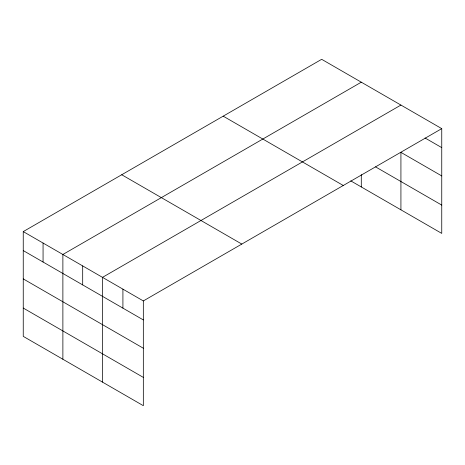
<?xml version="1.0" encoding="UTF-8"?>
<svg xmlns="http://www.w3.org/2000/svg" width="465" height="465" viewBox="0 0 465 465"><rect width="100%" height="100%" fill="white"/><g stroke="black" fill="none" stroke-linecap="round" stroke-linejoin="round"><path stroke-width="0.7" d="M441.75 128.636L321.67 59.311L23.25 231.599L23.25 336.364L143.33 405.689L143.33 300.931L441.75 128.636L441.75 233.401L350.767 180.873M361.293 82.189L62.88 254.477L62.88 359.242M400.923 105.067L102.503 277.355L102.503 382.12M425.051 137.983L441.75 147.626M441.75 175.933L400.923 152.363L400.923 209.825M375.534 166.865L441.75 205.094M223.188 116.163L343.275 185.494M121.725 174.747L241.812 244.073M23.25 231.599L143.33 300.931M23.25 250.589L143.33 319.92M23.25 278.895L143.33 348.221M23.25 308.057L143.33 377.388M361.293 174.613L361.293 186.947M122.917 289.143L122.917 308.132M82.689 265.916L82.689 284.911M43.065 243.038L43.065 262.028"/></g></svg>
